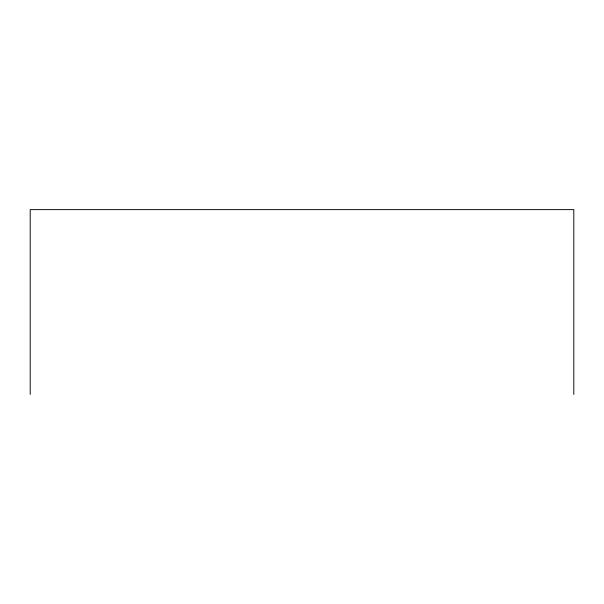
<?xml version="1.0" encoding="UTF-8"?>
<svg xmlns="http://www.w3.org/2000/svg" width="604" height="604" viewBox="0 0 604 604"><rect width="100%" height="100%" fill="white"/><g stroke="black" fill="none" stroke-linecap="round" stroke-linejoin="round"><path stroke-width="0.91" d="M573.8 394.382L573.8 209.618L30.2 209.618L30.2 394.382"/></g></svg>
